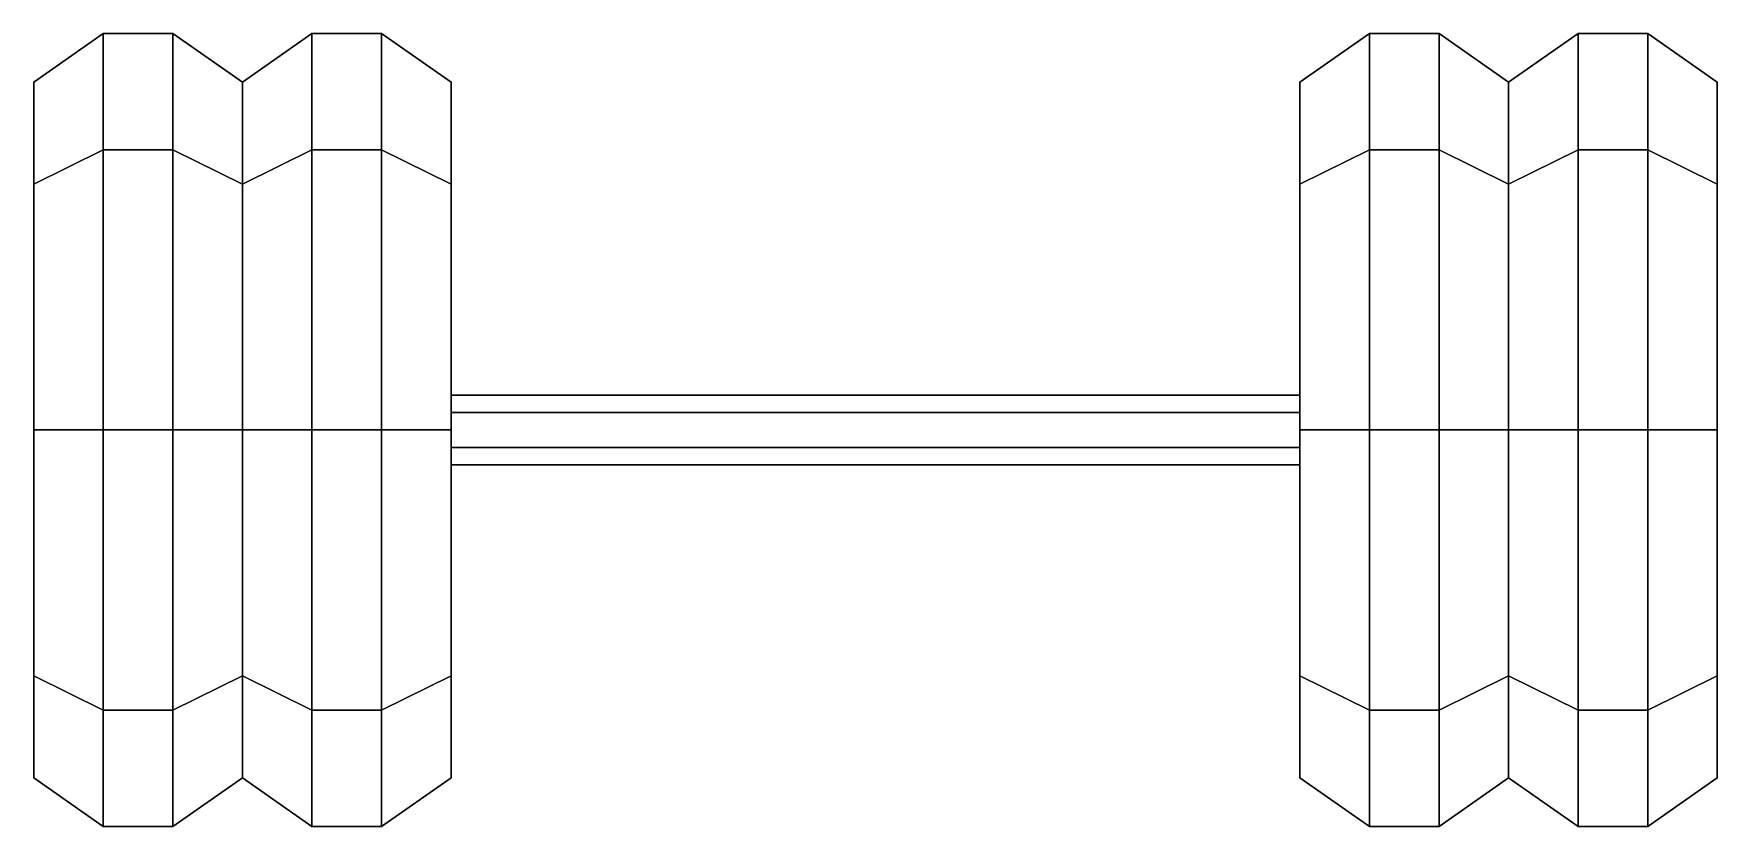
# Model space of a CAD drawing. Extents: x -1.21 to 1.21, y -0.57 to 0.57.
import ezdxf

# ---------------------------------------------------------------- set-up
doc = ezdxf.new("R2010")
doc.units = 0
doc.layers.add('WHEELS', color=2, linetype='CONTINUOUS')

msp = doc.modelspace()

# ---------------------------------------------------------------- linework, layer by layer
at = {"layer": 'WHEELS'}
for points in [[(-1.11, 0.57), (-1.11, 0.4031, -0.4031), (-1.21, 0.3536, -0.3536), (-1.21, 0.5)], [(-1.11, 0.4031, 0.4031), (-1.11, 0.57), (-1.21, 0.5), (-1.21, 0.3536, 0.3536)], [(-1.01, 0.4031, 0.4031), (-1.01, 0.57), (-1.11, 0.57), (-1.11, 0.4031, 0.4031)], [(-1.01, 0.57), (-1.01, 0.4031, -0.4031), (-1.11, 0.4031, -0.4031), (-1.11, 0.57)], [(-1.01, 0.57), (-1.01, 0.4031, 0.4031), (-0.91, 0.3536, 0.3536), (-0.91, 0.5)], [(-1.01, 0.4031, -0.4031), (-1.01, 0.57), (-0.91, 0.5), (-0.91, 0.3536, -0.3536)], [(-0.81, 0.4031, 0.4031), (-0.81, 0.57), (-0.91, 0.5), (-0.91, 0.3536, 0.3536)], [(-0.81, 0.57), (-0.81, 0.4031, -0.4031), (-0.91, 0.3536, -0.3536), (-0.91, 0.5)], [(-0.81, 0.57), (-0.81, 0.4031, 0.4031), (-0.71, 0.4031, 0.4031), (-0.71, 0.57)], [(-0.81, 0.4031, -0.4031), (-0.81, 0.57), (-0.71, 0.57), (-0.71, 0.4031, -0.4031)], [(-0.71, 0.57), (-0.71, 0.4031, 0.4031), (-0.61, 0.3536, 0.3536), (-0.61, 0.5)], [(-0.71, 0.4031, -0.4031), (-0.71, 0.57), (-0.61, 0.5), (-0.61, 0.3536, -0.3536)], [(0.71, 0.4031, 0.4031), (0.71, 0.57), (0.61, 0.5), (0.61, 0.3536, 0.3536)], [(0.71, 0.57), (0.71, 0.4031, -0.4031), (0.61, 0.3536, -0.3536), (0.61, 0.5)], [(0.81, 0.4031, 0.4031), (0.81, 0.57), (0.71, 0.57), (0.71, 0.4031, 0.4031)], [(0.81, 0.57), (0.81, 0.4031, -0.4031), (0.71, 0.4031, -0.4031), (0.71, 0.57)], [(0.81, 0.4031, -0.4031), (0.81, 0.57), (0.91, 0.5), (0.91, 0.3536, -0.3536)], [(0.81, 0.57), (0.81, 0.4031, 0.4031), (0.91, 0.3536, 0.3536), (0.91, 0.5)], [(1.01, 0.4031, 0.4031), (1.01, 0.57), (0.91, 0.5), (0.91, 0.3536, 0.3536)], [(1.01, 0.57), (1.01, 0.4031, -0.4031), (0.91, 0.3536, -0.3536), (0.91, 0.5)], [(1.01, 0.57), (1.01, 0.4031, 0.4031), (1.11, 0.4031, 0.4031), (1.11, 0.57)], [(1.01, 0.4031, -0.4031), (1.01, 0.57), (1.11, 0.57), (1.11, 0.4031, -0.4031)], [(1.11, 0.57), (1.11, 0.4031, 0.4031), (1.21, 0.3536, 0.3536), (1.21, 0.5)], [(1.11, 0.4031, -0.4031), (1.11, 0.57), (1.21, 0.5), (1.21, 0.3536, -0.3536)], [(-1.21, -0.3536, -0.3536), (-1.21, 0.5), (-1.21, 0.3536, -0.3536), (-1.21, 0, -0.5)], [(-1.21, -0.5), (-1.21, 0.3536, 0.3536), (-1.21, 0.5), (-1.21, -0.3536, -0.3536)], [(-0.61, 0.5), (-0.61, -0.3536, 0.3536), (-0.61, -0.5), (-0.61, 0.3536, -0.3536)], [(-0.61, 0.3536, 0.3536), (-0.61, 0, 0.5), (-0.61, -0.3536, 0.3536), (-0.61, 0.5)], [(0.61, -0.5), (0.61, 0.3536, 0.3536), (0.61, 0.5), (0.61, -0.3536, -0.3536)], [(0.61, -0.3536, -0.3536), (0.61, 0.5), (0.61, 0.3536, -0.3536), (0.61, 0, -0.5)], [(1.21, 0.5), (1.21, -0.3536, 0.3536), (1.21, -0.5), (1.21, 0.3536, -0.3536)], [(1.21, 0.3536, 0.3536), (1.21, 0, 0.5), (1.21, -0.3536, 0.3536), (1.21, 0.5)], [(-1.11, 0.4031, -0.4031), (-1.11, 0, -0.57), (-1.21, 0, -0.5), (-1.21, 0.3536, -0.3536)], [(-1.11, 0, 0.57), (-1.11, 0.4031, 0.4031), (-1.21, 0.3536, 0.3536), (-1.21, 0, 0.5)], [(-1.01, 0.4031, -0.4031), (-1.01, 0, -0.57), (-1.11, 0, -0.57), (-1.11, 0.4031, -0.4031)], [(-1.01, 0, 0.57), (-1.01, 0.4031, 0.4031), (-1.11, 0.4031, 0.4031), (-1.11, 0, 0.57)], [(-1.01, 0.4031, 0.4031), (-1.01, 0, 0.57), (-0.91, 0, 0.5), (-0.91, 0.3536, 0.3536)], [(-1.01, 0, -0.57), (-1.01, 0.4031, -0.4031), (-0.91, 0.3536, -0.3536), (-0.91, 0, -0.5)], [(-0.81, 0.4031, -0.4031), (-0.81, 0, -0.57), (-0.91, 0, -0.5), (-0.91, 0.3536, -0.3536)], [(-0.81, 0, 0.57), (-0.81, 0.4031, 0.4031), (-0.91, 0.3536, 0.3536), (-0.91, 0, 0.5)], [(-0.81, 0, -0.57), (-0.81, 0.4031, -0.4031), (-0.71, 0.4031, -0.4031), (-0.71, 0, -0.57)], [(-0.81, 0.4031, 0.4031), (-0.81, 0, 0.57), (-0.71, 0, 0.57), (-0.71, 0.4031, 0.4031)], [(-0.71, 0, -0.57), (-0.71, 0.4031, -0.4031), (-0.61, 0.3536, -0.3536), (-0.61, 0, -0.5)], [(-0.71, 0.4031, 0.4031), (-0.71, 0, 0.57), (-0.61, 0, 0.5), (-0.61, 0.3536, 0.3536)], [(0.71, 0, 0.57), (0.71, 0.4031, 0.4031), (0.61, 0.3536, 0.3536), (0.61, 0, 0.5)], [(0.71, 0.4031, -0.4031), (0.71, 0, -0.57), (0.61, 0, -0.5), (0.61, 0.3536, -0.3536)], [(0.81, 0, 0.57), (0.81, 0.4031, 0.4031), (0.71, 0.4031, 0.4031), (0.71, 0, 0.57)], [(0.81, 0.4031, -0.4031), (0.81, 0, -0.57), (0.71, 0, -0.57), (0.71, 0.4031, -0.4031)], [(0.81, 0, -0.57), (0.81, 0.4031, -0.4031), (0.91, 0.3536, -0.3536), (0.91, 0, -0.5)], [(0.81, 0.4031, 0.4031), (0.81, 0, 0.57), (0.91, 0, 0.5), (0.91, 0.3536, 0.3536)], [(1.01, 0.4031, -0.4031), (1.01, 0, -0.57), (0.91, 0, -0.5), (0.91, 0.3536, -0.3536)], [(1.01, 0, 0.57), (1.01, 0.4031, 0.4031), (0.91, 0.3536, 0.3536), (0.91, 0, 0.5)], [(1.01, 0, -0.57), (1.01, 0.4031, -0.4031), (1.11, 0.4031, -0.4031), (1.11, 0, -0.57)], [(1.01, 0.4031, 0.4031), (1.01, 0, 0.57), (1.11, 0, 0.57), (1.11, 0.4031, 0.4031)], [(1.11, 0, -0.57), (1.11, 0.4031, -0.4031), (1.21, 0.3536, -0.3536), (1.21, 0, -0.5)], [(1.11, 0.4031, 0.4031), (1.11, 0, 0.57), (1.21, 0, 0.5), (1.21, 0.3536, 0.3536)], [(-1.21, -0.3536, 0.3536), (-1.21, 0, 0.5), (-1.21, 0.3536, 0.3536), (-1.21, -0.5)], [(-0.61, 0.3536, -0.3536), (-0.61, -0.5), (-0.61, -0.3536, -0.3536), (-0.61, 0, -0.5)], [(0.61, -0.3536, 0.3536), (0.61, 0, 0.5), (0.61, 0.3536, 0.3536), (0.61, -0.5)], [(1.21, 0.3536, -0.3536), (1.21, -0.5), (1.21, -0.3536, -0.3536), (1.21, 0, -0.5)], [(0.61, 0.025, 0.0433), (0.61, 0.05), (-0.61, 0.05), (-0.61, 0.025, 0.0433)], [(0.61, 0.05), (0.61, 0.025, -0.0433), (-0.61, 0.025, -0.0433), (-0.61, 0.05)], [(0.61, -0.025, 0.0433), (0.61, 0.025, 0.0433), (-0.61, 0.025, 0.0433), (-0.61, -0.025, 0.0433)], [(0.61, 0.025, -0.0433), (0.61, -0.025, -0.0433), (-0.61, -0.025, -0.0433), (-0.61, 0.025, -0.0433)], [(-1.11, 0, -0.57), (-1.11, -0.4031, -0.4031), (-1.21, -0.3536, -0.3536), (-1.21, 0, -0.5)], [(-1.11, -0.4031, 0.4031), (-1.11, 0, 0.57), (-1.21, 0, 0.5), (-1.21, -0.3536, 0.3536)], [(-1.01, 0, -0.57), (-1.01, -0.4031, -0.4031), (-1.11, -0.4031, -0.4031), (-1.11, 0, -0.57)], [(-1.01, -0.4031, 0.4031), (-1.01, 0, 0.57), (-1.11, 0, 0.57), (-1.11, -0.4031, 0.4031)], [(-1.01, -0.4031, -0.4031), (-1.01, 0, -0.57), (-0.91, 0, -0.5), (-0.91, -0.3536, -0.3536)], [(-1.01, 0, 0.57), (-1.01, -0.4031, 0.4031), (-0.91, -0.3536, 0.3536), (-0.91, 0, 0.5)], [(-0.81, 0, -0.57), (-0.81, -0.4031, -0.4031), (-0.91, -0.3536, -0.3536), (-0.91, 0, -0.5)], [(-0.81, -0.4031, 0.4031), (-0.81, 0, 0.57), (-0.91, 0, 0.5), (-0.91, -0.3536, 0.3536)], [(-0.81, -0.4031, -0.4031), (-0.81, 0, -0.57), (-0.71, 0, -0.57), (-0.71, -0.4031, -0.4031)], [(-0.81, 0, 0.57), (-0.81, -0.4031, 0.4031), (-0.71, -0.4031, 0.4031), (-0.71, 0, 0.57)], [(-0.71, -0.4031, -0.4031), (-0.71, 0, -0.57), (-0.61, 0, -0.5), (-0.61, -0.3536, -0.3536)], [(-0.71, 0, 0.57), (-0.71, -0.4031, 0.4031), (-0.61, -0.3536, 0.3536), (-0.61, 0, 0.5)], [(0.71, -0.4031, 0.4031), (0.71, 0, 0.57), (0.61, 0, 0.5), (0.61, -0.3536, 0.3536)], [(0.71, 0, -0.57), (0.71, -0.4031, -0.4031), (0.61, -0.3536, -0.3536), (0.61, 0, -0.5)], [(0.81, -0.4031, 0.4031), (0.81, 0, 0.57), (0.71, 0, 0.57), (0.71, -0.4031, 0.4031)], [(0.81, 0, -0.57), (0.81, -0.4031, -0.4031), (0.71, -0.4031, -0.4031), (0.71, 0, -0.57)], [(0.81, -0.4031, -0.4031), (0.81, 0, -0.57), (0.91, 0, -0.5), (0.91, -0.3536, -0.3536)], [(0.81, 0, 0.57), (0.81, -0.4031, 0.4031), (0.91, -0.3536, 0.3536), (0.91, 0, 0.5)], [(1.01, -0.4031, 0.4031), (1.01, 0, 0.57), (0.91, 0, 0.5), (0.91, -0.3536, 0.3536)], [(1.01, 0, -0.57), (1.01, -0.4031, -0.4031), (0.91, -0.3536, -0.3536), (0.91, 0, -0.5)], [(1.01, -0.4031, -0.4031), (1.01, 0, -0.57), (1.11, 0, -0.57), (1.11, -0.4031, -0.4031)], [(1.01, 0, 0.57), (1.01, -0.4031, 0.4031), (1.11, -0.4031, 0.4031), (1.11, 0, 0.57)], [(1.11, -0.4031, -0.4031), (1.11, 0, -0.57), (1.21, 0, -0.5), (1.21, -0.3536, -0.3536)], [(1.11, 0, 0.57), (1.11, -0.4031, 0.4031), (1.21, -0.3536, 0.3536), (1.21, 0, 0.5)], [(0.61, -0.05), (0.61, -0.025, 0.0433), (-0.61, -0.025, 0.0433), (-0.61, -0.05)], [(0.61, -0.025, -0.0433), (0.61, -0.05), (-0.61, -0.05), (-0.61, -0.025, -0.0433)], [(-1.11, -0.57), (-1.11, -0.4031, 0.4031), (-1.21, -0.3536, 0.3536), (-1.21, -0.5)], [(-1.11, -0.4031, -0.4031), (-1.11, -0.57), (-1.21, -0.5), (-1.21, -0.3536, -0.3536)], [(-1.01, -0.4031, 0.4031), (-1.01, -0.57), (-0.91, -0.5), (-0.91, -0.3536, 0.3536)], [(-1.01, -0.57), (-1.01, -0.4031, -0.4031), (-0.91, -0.3536, -0.3536), (-0.91, -0.5)], [(-0.81, -0.57), (-0.81, -0.4031, 0.4031), (-0.91, -0.3536, 0.3536), (-0.91, -0.5)], [(-0.81, -0.4031, -0.4031), (-0.81, -0.57), (-0.91, -0.5), (-0.91, -0.3536, -0.3536)], [(-0.71, -0.4031, 0.4031), (-0.71, -0.57), (-0.61, -0.5), (-0.61, -0.3536, 0.3536)], [(-0.71, -0.57), (-0.71, -0.4031, -0.4031), (-0.61, -0.3536, -0.3536), (-0.61, -0.5)], [(0.71, -0.57), (0.71, -0.4031, 0.4031), (0.61, -0.3536, 0.3536), (0.61, -0.5)], [(0.71, -0.4031, -0.4031), (0.71, -0.57), (0.61, -0.5), (0.61, -0.3536, -0.3536)], [(0.81, -0.57), (0.81, -0.4031, -0.4031), (0.91, -0.3536, -0.3536), (0.91, -0.5)], [(0.81, -0.4031, 0.4031), (0.81, -0.57), (0.91, -0.5), (0.91, -0.3536, 0.3536)], [(1.01, -0.57), (1.01, -0.4031, 0.4031), (0.91, -0.3536, 0.3536), (0.91, -0.5)], [(1.01, -0.4031, -0.4031), (1.01, -0.57), (0.91, -0.5), (0.91, -0.3536, -0.3536)], [(1.11, -0.57), (1.11, -0.4031, -0.4031), (1.21, -0.3536, -0.3536), (1.21, -0.5)], [(1.11, -0.4031, 0.4031), (1.11, -0.57), (1.21, -0.5), (1.21, -0.3536, 0.3536)], [(-1.01, -0.57), (-1.01, -0.4031, 0.4031), (-1.11, -0.4031, 0.4031), (-1.11, -0.57)], [(-1.01, -0.4031, -0.4031), (-1.01, -0.57), (-1.11, -0.57), (-1.11, -0.4031, -0.4031)], [(-0.81, -0.4031, 0.4031), (-0.81, -0.57), (-0.71, -0.57), (-0.71, -0.4031, 0.4031)], [(-0.81, -0.57), (-0.81, -0.4031, -0.4031), (-0.71, -0.4031, -0.4031), (-0.71, -0.57)], [(0.81, -0.57), (0.81, -0.4031, 0.4031), (0.71, -0.4031, 0.4031), (0.71, -0.57)], [(0.81, -0.4031, -0.4031), (0.81, -0.57), (0.71, -0.57), (0.71, -0.4031, -0.4031)], [(1.01, -0.4031, 0.4031), (1.01, -0.57), (1.11, -0.57), (1.11, -0.4031, 0.4031)], [(1.01, -0.57), (1.01, -0.4031, -0.4031), (1.11, -0.4031, -0.4031), (1.11, -0.57)]]:
    msp.add_3dface(points, dxfattribs=at)

doc.saveas('drawing.dxf')
